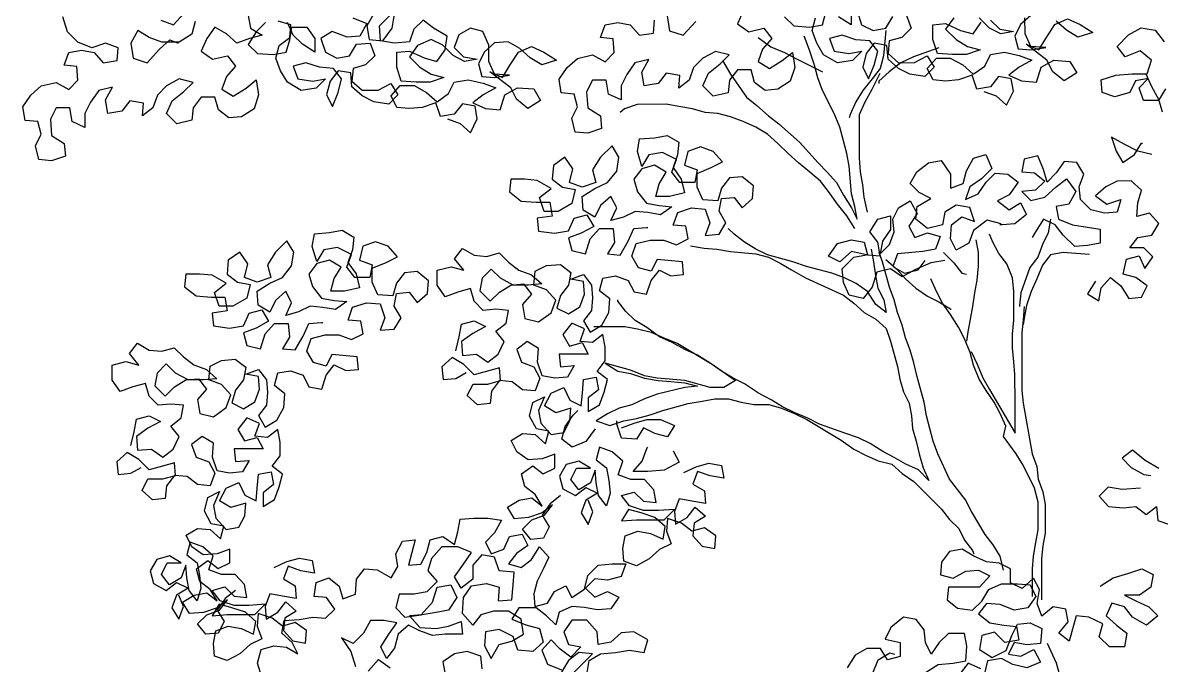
# Model space of a CAD drawing. Header units: millimetres. Extents: x 454 to 24074, y 929 to 15016.
# Drawn here: x 6120 to 7118, y 2330 to 2893 of the extents above; entities that cross this region are included whole.
import ezdxf

# ---------------------------------------------------------------- set-up
doc = ezdxf.new("R2010")
doc.units = ezdxf.units.MM
doc.layers.add('cadblocksdwg.com', color=255, linetype='Continuous')

# ---------------------------------------------------------------- blocks, each defined once
blk = doc.blocks.new('Trees side 017_cad-block.com')
at = {"color": 0}
for points in [[(-361.1, 3707.5), (-339.4, 3699.6), (-321.6, 3683.8), (-309.7, 3707.6), (-313.7, 3729.3), (-335.4, 3733.3), (-349.3, 3715.5), (-373, 3711.5), (-380.9, 3735.2), (-404.6, 3727.3), (-426.4, 3725.3), (-448.1, 3727.2), (-458, 3747), (-442.2, 3764.8), (-418.5, 3764.8), (-396.7, 3753), (-378.9, 3737.2), (-359.2, 3751), (-349.3, 3770.8), (-325.6, 3774.8), (-299.9, 3768.9), (-278.1, 3761), (-299.9, 3749.1), (-317.6, 3735.3), (-295.9, 3725.4), (-270.2, 3723.4), (-262.3, 3749.1), (-240.6, 3761), (-212.9, 3759.1), (-201, 3739.3), (-222.7, 3725.5), (-242.5, 3741.3), (-252.4, 3761), (-288, 3788.7), (-266.3, 3778.8), (-254.4, 3798.6), (-238.6, 3822.3), (-216.9, 3832.2), (-195.2, 3822.4), (-173.4, 3808.5), (-199.1, 3800.6), (-218.9, 3812.4), (-236.7, 3828.2)], [(-280.2, 3838.1), (-298, 3822.3), (-307.8, 3802.5), (-301.9, 3780.7), (-280.1, 3778.8), (-254.4, 3782.8), (-280.1, 3784.7), (-290, 3806.5), (-290.1, 3834.1)], [(-349.4, 3830.1), (-333.5, 3814.3), (-309.8, 3810.4), (-331.6, 3806.4), (-351.3, 3816.3), (-369.1, 3834.1)], [(-412.6, 3834), (-426.5, 3814.2), (-408.6, 3796.5), (-388.9, 3784.6), (-367.1, 3778.7), (-390.8, 3770.8), (-414.6, 3770.8), (-440.3, 3772.7), (-448.2, 3796.4), (-448.2, 3822.1), (-426.5, 3824.1), (-400.8, 3812.3), (-379, 3806.4), (-365.2, 3826.2)], [(-578.7, 3845.7), (-570.8, 3822), (-551, 3812.1), (-529.3, 3816.1), (-517.4, 3835.9)], [(-493.7, 3837.9), (-485.8, 3816.2), (-501.6, 3800.3), (-523.3, 3794.4), (-525.3, 3772.6), (-507.5, 3756.8), (-479.8, 3756.9), (-458, 3768.7), (-446.2, 3749), (-462, 3733.1), (-487.7, 3737.1), (-507.4, 3746.9), (-525.3, 3762.7), (-527.3, 3786.5), (-549, 3790.4), (-562.8, 3772.6), (-568.7, 3748.9), (-558.8, 3729.1), (-549, 3752.8), (-543.1, 3776.6), (-556.9, 3794.3), (-580.6, 3796.3), (-604.4, 3804.2), (-626.1, 3798.2), (-618.2, 3776.5), (-592.5, 3772.6), (-570.7, 3776.5), (-586.5, 3760.7), (-612.2, 3756.7), (-636, 3770.5), (-647.9, 3790.3), (-655.8, 3812), (-649.9, 3833.8)], [(-703.3, 3835.7), (-687.4, 3819.9), (-659.7, 3818), (-638, 3821.9), (-632.1, 3843.7)], [(-588.6, 3845.7), (-588.6, 3822), (-610.3, 3835.8)], [(-774.4, 3845.5), (-784.3, 3823.8), (-764.5, 3810), (-738.8, 3815.9), (-725, 3798.1), (-740.8, 3780.3), (-748.7, 3758.6), (-728.9, 3746.7), (-707.1, 3760.6), (-689.4, 3774.5), (-685.4, 3748.8), (-693.3, 3725), (-715, 3711.2), (-736.7, 3709.2), (-754.6, 3723), (-760.5, 3744.7), (-784.2, 3744.7), (-798, 3726.9), (-800, 3705.2), (-825.7, 3699.2), (-843.5, 3717), (-833.6, 3738.7), (-813.9, 3754.6), (-798.1, 3770.4), (-821.8, 3776.3), (-843.6, 3764.4), (-859.4, 3748.6), (-867.2, 3726.8), (-885, 3713), (-883.1, 3734.7), (-906.8, 3738.7), (-920.6, 3720.9), (-944.3, 3716.9), (-948.3, 3740.6), (-936.5, 3762.4), (-960.2, 3756.4), (-974, 3736.6), (-983.9, 3716.9), (-983.9, 3693.1), (-1005.6, 3703), (-1009.6, 3726.7), (-1033.3, 3726.7), (-1043.2, 3706.9), (-1041.2, 3679.2), (-1019.4, 3665.4), (-1017.4, 3643.7), (-1041.1, 3635.7), (-1062.9, 3637.7), (-1068.8, 3661.4), (-1059, 3681.2), (-1064.9, 3702.9), (-1086.7, 3704.9), (-1090.6, 3728.6), (-1076.8, 3748.4), (-1059, 3764.2), (-1033.3, 3770.2), (-1011.6, 3758.3), (-995.8, 3774.2), (-997.8, 3797.9), (-1019.5, 3799.9), (-1011.6, 3821.6), (-989.9, 3825.6), (-968.2, 3821.6), (-952.3, 3803.9), (-928.6, 3807.8), (-926.6, 3829.6)], [(-904.9, 3837.5), (-900.9, 3811.8), (-877.2, 3803.9), (-855.5, 3827.7)], [(-1282.4, 3660.1), (-1260.7, 3652.3), (-1242.9, 3636.5), (-1231, 3660.2), (-1235, 3681.9), (-1256.7, 3685.9), (-1270.6, 3668.1), (-1294.3, 3664.1), (-1302.2, 3687.8), (-1325.9, 3679.9), (-1347.7, 3677.9), (-1369.4, 3679.8), (-1379.3, 3699.6), (-1363.5, 3717.4), (-1339.8, 3717.4), (-1318.1, 3705.6), (-1300.2, 3689.8), (-1280.5, 3703.6), (-1270.6, 3723.4), (-1246.9, 3727.4), (-1221.2, 3721.5), (-1199.4, 3713.6), (-1221.2, 3701.7), (-1239, 3687.9), (-1217.2, 3678), (-1191.5, 3676), (-1183.6, 3701.8), (-1161.9, 3713.6), (-1134.2, 3711.7), (-1122.3, 3691.9), (-1144.1, 3678.1), (-1163.8, 3693.9), (-1173.7, 3713.6), (-1209.3, 3741.3), (-1187.6, 3731.4), (-1175.7, 3751.2), (-1160, 3774.9), (-1138.2, 3784.8), (-1116.5, 3775), (-1094.7, 3761.1), (-1120.4, 3753.2), (-1140.2, 3765.1), (-1158, 3780.9), (-1177.8, 3792.7), (-1201.5, 3790.7), (-1219.3, 3774.9), (-1229.1, 3755.1), (-1223.2, 3733.3), (-1201.4, 3731.4), (-1175.7, 3735.4), (-1201.4, 3737.3), (-1211.3, 3759.1), (-1211.4, 3786.7), (-1221.3, 3810.5), (-1243, 3816.4), (-1262.8, 3804.5), (-1270.7, 3782.7), (-1254.8, 3766.9), (-1231.1, 3763), (-1252.9, 3759), (-1272.6, 3768.9), (-1290.4, 3786.7), (-1310.2, 3796.5), (-1333.9, 3786.6), (-1347.8, 3766.8), (-1330, 3749.1), (-1310.2, 3737.2), (-1288.4, 3731.3), (-1312.1, 3723.4), (-1335.9, 3723.4), (-1361.6, 3725.3), (-1369.5, 3749), (-1369.5, 3774.7), (-1347.8, 3776.7), (-1322.1, 3764.9), (-1300.3, 3759), (-1286.5, 3778.8), (-1282.6, 3802.5), (-1306.3, 3816.3), (-1324.1, 3830.1), (-1339.9, 3814.3), (-1347.8, 3792.5), (-1373.5, 3790.5), (-1397.2, 3794.5), (-1399.2, 3820.2), (-1367.6, 3851.8)], [(-1409.1, 3839.9), (-1421, 3820.2), (-1417, 3796.4), (-1393.3, 3794.5), (-1377.5, 3816.2), (-1373.5, 3840)], [(-1444.7, 3834), (-1421, 3824.1), (-1432.8, 3802.3), (-1454.5, 3800.4), (-1480.3, 3810.2), (-1500, 3798.3), (-1492.1, 3774.6), (-1472.3, 3764.8), (-1450.6, 3768.7), (-1438.7, 3788.5), (-1415, 3790.5), (-1407.1, 3768.8), (-1422.9, 3752.9), (-1444.6, 3747), (-1446.6, 3725.2), (-1428.8, 3709.4), (-1401.1, 3709.5), (-1379.4, 3721.3), (-1367.5, 3701.6), (-1383.3, 3685.8), (-1409, 3689.7), (-1428.8, 3699.6), (-1446.6, 3715.3), (-1448.6, 3739.1), (-1470.3, 3743), (-1484.1, 3725.2), (-1490, 3701.5), (-1480.1, 3681.7), (-1470.3, 3705.4), (-1464.4, 3729.2), (-1478.2, 3747), (-1501.9, 3748.9), (-1525.7, 3756.8), (-1547.4, 3750.8), (-1539.5, 3729.1), (-1513.8, 3725.2), (-1492, 3729.1), (-1507.8, 3713.3), (-1533.5, 3709.3), (-1557.3, 3723.2), (-1569.2, 3742.9), (-1577.1, 3764.7), (-1571.2, 3786.4), (-1553.4, 3800.3), (-1551.4, 3822), (-1573.2, 3827.9)], [(-1594.9, 3825.9), (-1610.7, 3810.1), (-1624.6, 3788.3), (-1608.7, 3772.5), (-1581, 3770.6), (-1559.3, 3774.6), (-1553.4, 3796.3), (-1549.5, 3818.1), (-1523.8, 3818.1), (-1509.9, 3798.3), (-1509.9, 3774.6), (-1531.6, 3788.4), (-1547.5, 3804.2), (-1557.4, 3826)], [(-1624.6, 3837.8), (-1620.6, 3816), (-1600.8, 3804.2), (-1622.6, 3798.2), (-1644.3, 3790.3), (-1662.1, 3806.1), (-1681.9, 3817.9), (-1695.7, 3798.2), (-1705.6, 3776.4), (-1685.8, 3762.6), (-1660.1, 3768.5), (-1646.3, 3750.8), (-1662.1, 3732.9), (-1670, 3711.2), (-1650.2, 3699.3), (-1628.4, 3713.2), (-1610.7, 3727.1), (-1606.7, 3701.4), (-1614.6, 3677.6), (-1636.3, 3663.8), (-1658.1, 3661.8), (-1675.9, 3675.6), (-1681.8, 3697.3), (-1705.5, 3697.3), (-1719.4, 3679.5), (-1721.3, 3657.8), (-1747, 3651.8), (-1764.8, 3669.6), (-1755, 3691.3), (-1735.2, 3707.2), (-1719.4, 3723), (-1743.1, 3728.9), (-1764.9, 3717), (-1780.7, 3701.2), (-1788.5, 3679.5), (-1806.3, 3665.6), (-1804.4, 3687.3), (-1828.1, 3691.3), (-1841.9, 3673.5), (-1865.6, 3669.5), (-1869.6, 3693.2), (-1857.8, 3715), (-1881.5, 3709), (-1895.3, 3689.2), (-1905.2, 3669.5), (-1905.2, 3645.7), (-1926.9, 3655.6), (-1930.9, 3679.3), (-1954.6, 3679.3), (-1964.5, 3659.5), (-1962.5, 3631.8), (-1940.7, 3618), (-1938.7, 3596.3), (-1962.4, 3588.4), (-1984.2, 3590.3), (-1990.1, 3614), (-1980.3, 3633.8), (-1986.2, 3655.5), (-2008, 3657.5), (-2012, 3681.2), (-1998.1, 3701), (-1980.4, 3716.8), (-1954.7, 3722.8), (-1932.9, 3711), (-1917.1, 3726.8), (-1919.1, 3750.5), (-1940.8, 3752.5), (-1933, 3774.2), (-1911.2, 3778.2), (-1889.5, 3774.3), (-1873.6, 3756.5), (-1849.9, 3760.5), (-1848, 3782.2), (-1869.7, 3790.1), (-1893.4, 3782.2), (-1917.2, 3792), (-1935, 3809.8), (-1942.9, 3835.5)], [(-1774.8, 3829.7), (-1753.1, 3821.8), (-1735.3, 3841.6)], [(-1715.5, 3827.8), (-1721.4, 3806), (-1743.2, 3792.2), (-1772.8, 3792.2), (-1794.6, 3800), (-1814.4, 3811.9), (-1826.2, 3790.1), (-1822.2, 3764.4), (-1798.5, 3756.5), (-1776.8, 3780.3), (-1759, 3796.1), (-1745.2, 3790.2)], [(-48.8, 3711.8), (-60.6, 3692), (-86.3, 3692), (-94.2, 3713.7), (-78.4, 3729.5), (-100.2, 3725.6), (-110, 3705.8), (-135.7, 3697.9), (-157.5, 3705.7), (-159.5, 3727.5), (-133.8, 3735.4), (-106.1, 3737.4), (-80.4, 3737.4), (-72.5, 3761.2), (-92.3, 3777), (-118, 3767.1), (-131.9, 3784.8), (-112.1, 3804.6), (-90.4, 3816.5), (-66.6, 3812.6), (-50.8, 3792.8)], [(-809.9, 3760.5), (-796.1, 3736.8), (-768.4, 3697.3), (-750.6, 3683.5), (-730.8, 3665.7), (-713, 3651.9), (-677.4, 3620.3), (-645.7, 3584.7), (-629.9, 3568.9), (-614, 3551.1), (-602.1, 3529.4), (-588.3, 3507.7), (-578.4, 3487.9), (-582.4, 3509.6), (-588.3, 3531.4), (-592.3, 3578.8), (-596.3, 3600.6), (-602.2, 3622.3), (-608.2, 3646), (-618.1, 3669.7), (-637.9, 3709.3), (-645.8, 3731), (-651.8, 3752.7), (-659.7, 3776.5), (-667.6, 3798.2), (-669.6, 3802.2)], [(-748.7, 3800.1), (-726.9, 3784.3), (-703.2, 3774.4), (-681.4, 3762.6), (-637.9, 3740.9)], [(-529.3, 3812.2), (-533.2, 3768.7), (-539.1, 3746.9), (-552.9, 3729.1), (-568.7, 3709.3), (-580.5, 3689.5), (-590.4, 3667.8), (-592.4, 3661.9)], [(-438.3, 3782.6), (-481.8, 3766.7), (-503.5, 3756.8), (-523.3, 3741), (-541, 3725.2), (-541, 3721.2)], [(-560.6, 3499.8), (-566.6, 3525.5), (-568.6, 3547.2), (-572.5, 3569), (-574.5, 3592.7), (-574.6, 3667.8), (-564.7, 3689.6), (-552.9, 3711.3), (-539.1, 3739)], [(-82.4, 3737.4), (-72.5, 3715.7), (-60.6, 3694), (-54.7, 3672.2)], [(-582.3, 3472.1), (-596.2, 3493.8), (-612, 3513.6), (-627.9, 3535.3), (-641.7, 3553.1), (-659.5, 3568.9), (-679.3, 3584.7), (-697.1, 3600.5), (-714.9, 3618.2), (-732.7, 3634), (-752.5, 3645.9), (-774.3, 3655.8), (-796, 3663.6), (-817.8, 3669.6), (-839.5, 3671.5), (-861.3, 3677.4), (-885, 3681.4), (-906.7, 3685.3), (-956.2, 3685.2), (-977.9, 3677.3), (-985.8, 3671.4)], [(-1268.1, 3261.9), (-1262.2, 3285.6), (-1258.3, 3307.4), (-1236.6, 3313.3), (-1216.8, 3303.4), (-1238.5, 3291.6), (-1258.3, 3277.7), (-1256.3, 3254), (-1232.6, 3256), (-1212.8, 3242.2), (-1195, 3256), (-1185.1, 3277.8), (-1199, 3295.6), (-1181.2, 3309.4), (-1177.3, 3331.2), (-1199, 3333.1), (-1220.8, 3331.1), (-1236.6, 3346.9), (-1242.5, 3368.7), (-1264.3, 3362.7), (-1286, 3354.8), (-1299.9, 3374.5), (-1299.9, 3400.2), (-1276.2, 3406.2), (-1254.4, 3400.3), (-1270.3, 3420), (-1256.4, 3437.8), (-1236.7, 3426), (-1214.9, 3424), (-1193.2, 3430), (-1177.3, 3414.2), (-1159.5, 3400.4), (-1137.8, 3392.5), (-1120, 3376.7), (-1143.7, 3374.7), (-1169.4, 3374.7), (-1191.2, 3386.5), (-1207, 3402.3), (-1222.8, 3386.5), (-1226.7, 3364.7), (-1208.9, 3347), (-1193.1, 3362.8), (-1173.4, 3374.7), (-1151.6, 3376.7), (-1137.8, 3358.9), (-1153.6, 3341.1), (-1149.6, 3317.3), (-1125.8, 3311.4), (-1104.1, 3327.3), (-1096.2, 3349), (-1112.1, 3366.8), (-1133.8, 3374.7), (-1131.9, 3398.4), (-1112.1, 3408.3), (-1088.4, 3410.3), (-1070.6, 3396.5), (-1074.5, 3374.8), (-1088.3, 3356.9), (-1094.2, 3335.2), (-1074.5, 3325.3), (-1054.7, 3337.2), (-1046.8, 3359), (-1048.8, 3380.7), (-1070.6, 3384.6), (-1048.8, 3392.6), (-1035, 3374.8), (-1033, 3353), (-1034.9, 3331.3), (-1048.7, 3313.5), (-1036.9, 3293.7), (-1017.1, 3305.6), (-1005.3, 3327.4), (-1003.3, 3351.1), (-1021.1, 3364.9), (-1015.2, 3386.7), (-993.5, 3390.6), (-971.7, 3382.8), (-961.8, 3363), (-940.1, 3359.1), (-932.2, 3382.8), (-918.3, 3400.6), (-898.6, 3390.7), (-876.8, 3392.7), (-878.8, 3414.5), (-922.3, 3418.4), (-932.2, 3398.6), (-953.9, 3404.5), (-965.8, 3424.3), (-957.9, 3446), (-934.2, 3452), (-910.5, 3452), (-888.7, 3444.1), (-869, 3454), (-872.9, 3475.8), (-894.7, 3477.7), (-886.8, 3499.5), (-863.1, 3507.4), (-839.4, 3505.4), (-831.4, 3481.7), (-839.3, 3460), (-815.6, 3462), (-803.8, 3481.8), (-815.6, 3501.5), (-811.7, 3523.3), (-790, 3525.3), (-776.1, 3507.5), (-758.3, 3523.3), (-756.4, 3545.1), (-776.1, 3560.9), (-797.9, 3558.9), (-811.7, 3541.1), (-817.6, 3519.3), (-843.3, 3521.3), (-853.2, 3543), (-853.3, 3566.7), (-829.5, 3576.6), (-809.8, 3586.5), (-825.6, 3604.3), (-847.4, 3612.2), (-869.1, 3604.3), (-875, 3580.5), (-853.3, 3572.7), (-857.2, 3550.9), (-882.9, 3550.9), (-896.8, 3568.7), (-888.9, 3590.4), (-912.6, 3602.3), (-936.3, 3598.3), (-948.2, 3578.5), (-956.1, 3604.2), (-952.2, 3625.9), (-926.5, 3627.9), (-904.7, 3631.9), (-884.9, 3620.1), (-886.9, 3598.3), (-894.8, 3576.6), (-880.9, 3556.8), (-875, 3533.1), (-900.7, 3527.1), (-924.4, 3527.1), (-918.5, 3548.9), (-906.6, 3568.6), (-926.4, 3580.5), (-948.2, 3574.5), (-962, 3556.7), (-956, 3535), (-940.2, 3515.2), (-918.4, 3511.3), (-896.7, 3509.3), (-916.5, 3495.5), (-938.2, 3499.4), (-960, 3501.4), (-979.7, 3491.5), (-1001.5, 3485.5), (-991.6, 3507.3), (-1001.5, 3527), (-1019.3, 3511.2), (-1029.1, 3491.4), (-1048.9, 3503.3), (-1050.9, 3527), (-1029.2, 3540.9), (-1007.4, 3550.8), (-991.6, 3570.5), (-987.7, 3594.3), (-999.6, 3614), (-1019.3, 3594.2), (-1033.2, 3572.5), (-1027.2, 3550.7), (-1050.9, 3542.8), (-1072.7, 3550.7), (-1066.8, 3574.4), (-1080.6, 3594.2), (-1100.4, 3580.3), (-1102.3, 3556.6), (-1084.5, 3542.8), (-1062.8, 3538.9), (-1068.7, 3515.1), (-1092.4, 3501.3), (-1116.1, 3501.2), (-1124.1, 3525), (-1104.3, 3540.8), (-1128, 3554.6), (-1149.8, 3556.6), (-1173.5, 3556.5), (-1175.5, 3534.8), (-1155.7, 3519), (-1130, 3517), (-1106.3, 3517.1), (-1102.3, 3493.3), (-1128, 3489.4), (-1126, 3467.6), (-1098.3, 3463.7), (-1074.6, 3467.7), (-1064.7, 3489.4), (-1043, 3495.4), (-1031.1, 3475.6), (-1052.8, 3463.7), (-1074.6, 3455.8), (-1068.6, 3434.1), (-1044.9, 3428.2), (-1037, 3453.9), (-1021.2, 3471.7), (-997.5, 3471.7), (-995.5, 3448), (-1007.3, 3428.2), (-985.6, 3426.2), (-971.8, 3450), (-961.9, 3471.7), (-940.2, 3473.7), (-938.2, 3473.7)], [(-72.4, 3599.1), (-96.1, 3605), (-119.8, 3616.8), (-141.6, 3628.7), (-133.7, 3604.9), (-121.8, 3585.2), (-102, 3599), (-90.2, 3618.8), (-88.2, 3618.8)], [(-331.3, 3480.2), (-355, 3486.1), (-378.7, 3468.3), (-386.6, 3446.6), (-408.3, 3434.7), (-418.2, 3454.4), (-416.3, 3478.2), (-398.5, 3492), (-376.7, 3484.1), (-384.7, 3507.8), (-408.4, 3511.8), (-428.1, 3499.9), (-432.1, 3478.1), (-457.8, 3472.2), (-477.6, 3488), (-475.6, 3509.7), (-451.9, 3523.6), (-471.7, 3533.5), (-487.5, 3549.3), (-475.7, 3569), (-455.9, 3584.9), (-434.2, 3588.9), (-418.3, 3565.1), (-418.3, 3541.4), (-396.6, 3549.3), (-390.6, 3571.1), (-378.8, 3592.9), (-357.1, 3598.8), (-347.2, 3575.1), (-364.9, 3557.3), (-384.7, 3543.4), (-392.6, 3521.7), (-370.8, 3531.6), (-357, 3551.4), (-341.2, 3567.2), (-319.5, 3565.2), (-301.7, 3551.4), (-317.5, 3529.6), (-337.2, 3519.7), (-317.4, 3503.9), (-297.7, 3515.8), (-287.8, 3496.1), (-307.5, 3480.2), (-329.3, 3478.2), (-333.2, 3478.2)], [(-169.1, 3381.5), (-182.9, 3359.8), (-163.1, 3347.9), (-159.2, 3369.7), (-143.4, 3387.5), (-125.5, 3373.6), (-111.7, 3351.9), (-89.9, 3353.9), (-80.1, 3373.7), (-99.9, 3387.5), (-121.6, 3393.4), (-115.7, 3419.1), (-94, 3425.1), (-84.1, 3403.3), (-70.2, 3423.1), (-86.1, 3438.9), (-109.8, 3438.9), (-96, 3456.7), (-72.3, 3460.7), (-60.4, 3480.5), (-76.2, 3498.2), (-98, 3492.3), (-96, 3516), (-90.1, 3537.8), (-107.9, 3553.6), (-131.6, 3553.5), (-151.4, 3543.6), (-169.2, 3527.8), (-149.4, 3514), (-125.7, 3521.9), (-131.6, 3500.2), (-153.3, 3498.2), (-177.1, 3504.1), (-194.9, 3521.9), (-196.9, 3543.6), (-189, 3565.4), (-200.9, 3585.1), (-222.6, 3587.1), (-236.4, 3567.3), (-252.2, 3551.5), (-258.2, 3573.2), (-268.1, 3596.9), (-291.8, 3591), (-295.7, 3569.2), (-274, 3567.3), (-256.2, 3553.4), (-272, 3537.6), (-295.7, 3535.6), (-279.9, 3519.8), (-256.2, 3525.8), (-236.4, 3543.6), (-218.6, 3557.4), (-202.8, 3535.7), (-214.6, 3513.9), (-236.4, 3510), (-232.4, 3488.2), (-208.7, 3478.3), (-183, 3474.4), (-161.2, 3470.5), (-161.2, 3446.8), (-182.9, 3442.8), (-204.7, 3440.8), (-224.5, 3460.5), (-238.3, 3478.3), (-258.1, 3488.2), (-271.9, 3466.4), (-277.9, 3456.5)], [(-428.1, 3416.9), (-451.8, 3412.9), (-479.5, 3401), (-501.2, 3389.1), (-521, 3402.9), (-544.7, 3397), (-552.6, 3371.3), (-568.4, 3351.5), (-592.1, 3357.4), (-602, 3379.1), (-604, 3402.9), (-584.3, 3422.6), (-562.5, 3426.6), (-588.2, 3432.5), (-608, 3414.7), (-627.8, 3424.6), (-612, 3446.3), (-588.2, 3452.3), (-566.5, 3448.4), (-560.5, 3426.6), (-538.8, 3424.7), (-542.8, 3448.4), (-556.6, 3466.2), (-542.8, 3487.9), (-521.1, 3493.9), (-521, 3470.2), (-534.9, 3450.4), (-538.8, 3428.6), (-523, 3444.5), (-515.1, 3466.2), (-517.1, 3487.9), (-507.2, 3507.7), (-487.5, 3519.6), (-475.6, 3497.9), (-489.4, 3476.1), (-479.5, 3456.4), (-457.8, 3464.3), (-436, 3458.4), (-443.9, 3436.6), (-465.6, 3432.6), (-509.1, 3428.6), (-517, 3406.9), (-497.2, 3395), (-473.5, 3401), (-461.7, 3416.8)], [(-246.3, 3488.2), (-250.2, 3464.5), (-260, 3444.7), (-267.9, 3422.9), (-281.8, 3405.1), (-297.5, 3361.6), (-299.5, 3339.9), (-299.5, 3337.9)], [(-1826.5, 3098.9), (-1820.6, 3122.6), (-1816.7, 3144.4), (-1794.9, 3150.3), (-1775.2, 3140.4), (-1796.9, 3128.6), (-1816.7, 3114.7), (-1814.7, 3091), (-1790.9, 3093), (-1771.2, 3079.2), (-1753.4, 3093), (-1743.5, 3114.8), (-1757.4, 3132.5), (-1739.6, 3146.4), (-1735.7, 3168.2), (-1757.4, 3170.1), (-1779.1, 3168.1), (-1795, 3183.9), (-1800.9, 3205.7), (-1822.7, 3199.7), (-1844.4, 3191.8), (-1858.3, 3211.5), (-1858.3, 3237.2), (-1834.6, 3243.2), (-1812.8, 3237.3), (-1828.7, 3257), (-1814.8, 3274.8), (-1795, 3263), (-1773.3, 3261), (-1751.6, 3267), (-1735.7, 3251.2), (-1717.9, 3237.4), (-1696.2, 3229.5), (-1678.4, 3213.7), (-1702.1, 3211.7), (-1727.8, 3211.7), (-1749.5, 3223.5), (-1765.4, 3239.3), (-1781.2, 3223.5), (-1785.1, 3201.7), (-1767.3, 3183.9), (-1751.5, 3199.8), (-1731.7, 3211.7), (-1710, 3213.6), (-1696.1, 3195.9), (-1711.9, 3178.1), (-1708, 3154.3), (-1684.2, 3148.4), (-1662.5, 3164.3), (-1654.6, 3186), (-1670.4, 3203.8), (-1692.2, 3211.7), (-1690.2, 3235.4), (-1670.5, 3245.3), (-1646.8, 3247.3), (-1629, 3233.5), (-1632.9, 3211.7), (-1646.7, 3193.9), (-1652.6, 3172.2), (-1632.8, 3162.3), (-1613.1, 3174.2), (-1605.2, 3196), (-1607.2, 3217.7), (-1628.9, 3221.6), (-1607.2, 3229.6), (-1593.3, 3211.8), (-1591.4, 3190), (-1593.3, 3168.3), (-1607.1, 3150.5), (-1595.3, 3130.7), (-1575.5, 3142.6), (-1563.6, 3164.4), (-1561.7, 3188.1), (-1579.5, 3201.9), (-1573.6, 3223.7), (-1551.8, 3227.6), (-1530.1, 3219.7), (-1520.2, 3200), (-1498.4, 3196), (-1490.6, 3219.8), (-1476.7, 3237.6), (-1457, 3227.7), (-1435.2, 3229.7), (-1437.2, 3251.5), (-1480.7, 3255.4), (-1490.6, 3235.6), (-1512.3, 3241.5), (-1524.2, 3261.3), (-1516.3, 3283), (-1492.6, 3289), (-1468.9, 3289), (-1447.1, 3281.1), (-1427.4, 3291), (-1431.3, 3312.8), (-1453.1, 3314.7), (-1445.2, 3336.5), (-1421.5, 3344.4), (-1397.7, 3342.4), (-1389.8, 3318.7), (-1397.7, 3297), (-1374, 3299), (-1362.1, 3318.7), (-1374, 3338.5), (-1370.1, 3360.3), (-1348.3, 3362.3), (-1334.5, 3344.5), (-1316.7, 3360.3), (-1314.7, 3382.1), (-1334.5, 3397.9), (-1356.3, 3395.9), (-1370.1, 3378), (-1376, 3356.3), (-1401.7, 3358.2), (-1411.6, 3380), (-1411.6, 3403.7), (-1387.9, 3413.6), (-1368.2, 3423.5), (-1384, 3441.3), (-1405.8, 3449.2), (-1427.5, 3441.3), (-1433.4, 3417.5), (-1411.6, 3409.6), (-1415.6, 3387.9), (-1441.3, 3387.9), (-1455.1, 3405.6), (-1447.2, 3427.4), (-1471, 3439.2), (-1494.7, 3435.3), (-1506.5, 3415.5), (-1514.5, 3441.2), (-1510.5, 3462.9), (-1484.8, 3464.9), (-1463.1, 3468.9), (-1443.3, 3457.1), (-1445.3, 3435.3), (-1453.2, 3413.6), (-1439.3, 3393.8), (-1433.4, 3370.1), (-1459.1, 3364.1), (-1482.8, 3364.1), (-1476.9, 3385.9), (-1465, 3405.6), (-1484.8, 3417.5), (-1506.5, 3411.5), (-1520.4, 3393.7), (-1514.4, 3372), (-1498.6, 3352.2), (-1476.8, 3348.3), (-1455.1, 3346.3), (-1474.8, 3332.5), (-1496.6, 3336.4), (-1518.3, 3338.4), (-1538.1, 3328.5), (-1559.8, 3322.5), (-1550, 3344.3), (-1559.9, 3364), (-1577.7, 3348.2), (-1587.5, 3328.4), (-1607.3, 3340.3), (-1609.3, 3364), (-1587.6, 3377.8), (-1565.8, 3387.8), (-1550, 3407.5), (-1546.1, 3431.3), (-1558, 3451), (-1577.7, 3431.2), (-1591.6, 3409.5), (-1585.6, 3387.7), (-1609.3, 3379.8), (-1631.1, 3387.7), (-1625.2, 3411.4), (-1639, 3431.2), (-1658.8, 3417.3), (-1660.7, 3393.6), (-1642.9, 3379.8), (-1621.2, 3375.8), (-1627.1, 3352.1), (-1650.8, 3338.3), (-1674.5, 3338.2), (-1682.4, 3361.9), (-1662.7, 3377.8), (-1686.4, 3391.6), (-1708.2, 3393.6), (-1731.9, 3393.5), (-1733.9, 3371.8), (-1714.1, 3356), (-1688.4, 3354), (-1664.6, 3354.1), (-1660.7, 3330.3), (-1686.4, 3326.4), (-1684.4, 3304.6), (-1656.7, 3300.7), (-1633, 3304.7), (-1623.1, 3326.4), (-1601.4, 3332.4), (-1589.5, 3312.6), (-1611.2, 3300.7), (-1633, 3292.8), (-1627, 3271.1), (-1603.3, 3265.1), (-1595.4, 3290.9), (-1579.6, 3308.7), (-1555.9, 3308.7), (-1553.9, 3285), (-1565.7, 3265.2), (-1544, 3263.2), (-1530.2, 3287), (-1520.3, 3308.7), (-1498.5, 3310.7), (-1496.6, 3310.7)], [(-554.6, 3436.5), (-550.6, 3414.8), (-546.7, 3391), (-542.7, 3369.3), (-532.8, 3349.5), (-528.8, 3327.8), (-546.6, 3341.6), (-560.5, 3363.4), (-580.3, 3377.2), (-600, 3387), (-621.8, 3394.9), (-665.3, 3406.8), (-689, 3414.6), (-732.5, 3426.5), (-752.3, 3436.3), (-772.1, 3448.2), (-789.9, 3462), (-799.8, 3471.9)], [(-382.5, 3260.7), (-372.5, 3239), (-362.6, 3215.3), (-350.8, 3195.5), (-307.2, 3120.4), (-307.2, 3173.8), (-307.3, 3221.2), (-309.3, 3243), (-311.3, 3266.7), (-311.3, 3290.4), (-309.4, 3314.2), (-309.4, 3363.6), (-311.4, 3387.3), (-321.3, 3411), (-335.2, 3428.8), (-345.1, 3448.6), (-351, 3462.4)], [(-374.7, 3452.5), (-370.7, 3430.8), (-370.7, 3407), (-372.7, 3383.3), (-376.6, 3361.6), (-380.5, 3337.8), (-388.4, 3294.3), (-390.4, 3278.5)], [(-865, 3442.2), (-841.3, 3438.2), (-819.5, 3436.3), (-795.8, 3432.3), (-752.3, 3428.4), (-730.6, 3422.5), (-710.8, 3412.6), (-691, 3400.8), (-667.3, 3387), (-602, 3357.4), (-584.2, 3343.6), (-566.4, 3327.8), (-546.6, 3315.9), (-528.8, 3300.1), (-520.9, 3278.4), (-509, 3234.9), (-505, 3213.2), (-499, 3191.4), (-489.1, 3171.7), (-485.2, 3149.9), (-483.2, 3128.2), (-477.2, 3106.4), (-471.3, 3082.7), (-465.3, 3061), (-455.4, 3039.2), (-473.2, 3057), (-495, 3066.9), (-514.7, 3078.7), (-534.5, 3088.6), (-556.3, 3102.4), (-576.1, 3112.3), (-599.8, 3120.2), (-643.3, 3135.9), (-663.1, 3145.8), (-686.8, 3155.7), (-706.6, 3165.5), (-726.4, 3177.4), (-748.1, 3189.2), (-771.9, 3205), (-791.6, 3214.9), (-811.4, 3226.7), (-831.2, 3240.5), (-853, 3254.4), (-874.7, 3264.2), (-896.5, 3276.1), (-918.2, 3285.9), (-940, 3301.7), (-959.8, 3313.6), (-975.6, 3329.4), (-989.5, 3347.2), (-989.5, 3349.1)], [(-326.8, 2885.1), (-332.7, 2908.9), (-344.6, 2928.6), (-358.4, 2946.4), (-382.2, 2985.9), (-392.1, 3005.7), (-419.8, 3041.2), (-439.6, 3084.7), (-447.6, 3106.5), (-459.5, 3149.9), (-463.4, 3173.7), (-475.3, 3217.1), (-481.3, 3240.9), (-487.2, 3262.6), (-495.2, 3284.3), (-501.1, 3306.1), (-509, 3327.8), (-515, 3349.6), (-522.9, 3371.3), (-534.8, 3414.8), (-540.8, 3430.6)], [(-430.1, 3430.7), (-412.2, 3412.9), (-398.4, 3395.1), (-390.5, 3393.2)], [(-179, 3427), (-202.7, 3428.9), (-224.5, 3430.9), (-246.2, 3426.9), (-260, 3409.1), (-269.9, 3385.4), (-279.7, 3363.6), (-287.6, 3339.9), (-291.6, 3318.1), (-293.5, 3306.3)], [(-528.9, 3418.7), (-511.1, 3402.9), (-495.3, 3385.2), (-477.4, 3369.4), (-457.7, 3355.5), (-437.9, 3345.7), (-418.1, 3333.8), (-418.1, 3331.9)], [(-277.3, 2839.7), (-277.3, 2887.2), (-275.4, 2908.9), (-271.4, 2932.6), (-267.5, 2954.4), (-267.6, 3001.8), (-273.5, 3025.6), (-293.3, 3065.1), (-305.2, 3084.8), (-327, 3114.5), (-323, 3132.3), (-332.9, 3154), (-342.8, 3173.8), (-356.7, 3193.5), (-368.6, 3213.3), (-378.5, 3237), (-384.4, 3258.7), (-394.3, 3282.5), (-404.2, 3302.2), (-418.1, 3324), (-432, 3343.7), (-441.9, 3363.5), (-451.8, 3385.2)], [(-291.6, 3337.9), (-293.5, 3314.2), (-295.5, 3292.4), (-295.4, 3193.6), (-293.4, 3171.8), (-277.5, 3084.9), (-269.6, 3063.1), (-267.6, 3041.4), (-259.7, 3019.6), (-255.7, 2997.9), (-255.6, 2948.5), (-259.6, 2926.7), (-261.5, 2905), (-261.5, 2833.8)], [(-1088, 3013), (-1105.8, 2999.1), (-1119.6, 2979.3), (-1107.7, 2959.6), (-1117.6, 2939.8), (-1139.3, 2937.8), (-1153.2, 2955.6), (-1137.4, 2971.4), (-1115.7, 2979.3), (-1101.8, 2997.1), (-1119.6, 2983.3), (-1143.3, 2975.3), (-1167.1, 2973.3), (-1178.9, 2993.1), (-1159.2, 3005), (-1137.4, 3009), (-1119.6, 2995.1), (-1131.5, 3014.9), (-1149.3, 3028.7), (-1155.3, 3050.5), (-1135.5, 3064.3), (-1117.7, 3050.5), (-1097.9, 3060.4), (-1098, 3084.1), (-1119.7, 3076.2), (-1143.4, 3074.2), (-1163.2, 3088), (-1173.1, 3107.8), (-1153.3, 3119.6), (-1131.6, 3117.7), (-1113.8, 3101.9), (-1107.9, 3123.6), (-1129.6, 3127.6), (-1141.5, 3149.3), (-1135.6, 3173), (-1115.8, 3182.9), (-1125.7, 3159.2), (-1121.7, 3137.5), (-1103.9, 3117.7), (-1082.2, 3121.7), (-1072.3, 3141.5), (-1070.4, 3163.2), (-1096, 3155.3), (-1115.8, 3167.1), (-1104, 3188.9), (-1082.3, 3198.8), (-1072.3, 3177.1), (-1052.6, 3167.2), (-1050.6, 3188.9), (-1048.7, 3212.7), (-1026.9, 3216.6), (-1022.9, 3194.9), (-1040.7, 3181), (-1040.7, 3157.3), (-1020.9, 3169.2), (-1013, 3190.9), (-1007.1, 3212.7), (-1024.9, 3226.5), (-1011.1, 3244.3), (-1011.1, 3268.1), (-1015.1, 3289.8), (-1032.9, 3275.9), (-1054.6, 3277.9), (-1046.8, 3299.7), (-1068.5, 3309.5), (-1084.3, 3289.7), (-1072.4, 3270), (-1050.7, 3275.9), (-1040.8, 3256.2), (-1090.2, 3256.1), (-1088.2, 3234.4), (-1064.5, 3236.4), (-1076.3, 3216.6), (-1098.1, 3214.6), (-1119.8, 3218.5), (-1127.8, 3242.2), (-1125.8, 3266), (-1145.6, 3277.8), (-1163.4, 3264), (-1155.4, 3242.2), (-1133.7, 3234.3), (-1123.8, 3214.6), (-1131.7, 3192.8), (-1153.4, 3194.8), (-1171.2, 3208.6), (-1193, 3210.6), (-1206.8, 3192.7), (-1208.8, 3171), (-1230.5, 3169), (-1248.3, 3184.8), (-1238.4, 3204.6), (-1212.7, 3204.6), (-1191, 3210.6), (-1193, 3232.3), (-1236.5, 3220.4), (-1254.3, 3238.2), (-1274.1, 3250), (-1291.8, 3234.2), (-1289.8, 3212.4), (-1268.1, 3214.4), (-1250.3, 3224.3)], [(-1030.9, 3303.6), (-977.6, 3303.7), (-955.8, 3299.7), (-932.1, 3293.8), (-910.3, 3284), (-886.6, 3274.1), (-827.3, 3238.6), (-787.7, 3210.9), (-807.4, 3199), (-831.2, 3199), (-874.7, 3210.8), (-922.1, 3214.8), (-943.9, 3218.7), (-967.6, 3228.6), (-1011.1, 3240.4), (-989.4, 3226.6), (-967.6, 3222.6), (-943.9, 3214.7), (-920.1, 3210.8), (-898.4, 3208.8), (-874.7, 3206.9), (-852.9, 3201), (-874.7, 3199), (-922.1, 3187.1), (-943.8, 3179.1), (-965.6, 3169.2), (-987.3, 3163.3), (-1007.1, 3153.4), (-1026.8, 3141.5), (-1003.1, 3133.6), (-979.4, 3141.6), (-957.7, 3145.5), (-933.9, 3151.5), (-912.2, 3159.4), (-868.7, 3171.3), (-845, 3175.3), (-823.2, 3179.3), (-799.5, 3179.3), (-777.8, 3173.4), (-756, 3169.4), (-730.3, 3169.5), (-708.6, 3163.5), (-684.8, 3153.7), (-665.1, 3143.8), (-605.7, 3108.3), (-584, 3092.5), (-564.2, 3082.6), (-542.4, 3072.8), (-518.7, 3066.8), (-500.9, 3051.1), (-481.1, 3037.2), (-433.6, 2989.8), (-419.8, 2972), (-403.9, 2956.2), (-394, 2936.5), (-380.2, 2918.7), (-378.2, 2912.8)], [(-1028.8, 3127.7), (-1044.6, 3105.9), (-1068.3, 3096), (-1086.1, 3109.8), (-1080.2, 3131.6), (-1066.4, 3151.4), (-1058.5, 3159.3)], [(-1646.4, 2849.9), (-1664.2, 2836.1), (-1678, 2816.3), (-1666.1, 2796.5), (-1676, 2776.8), (-1697.7, 2774.8), (-1711.6, 2792.5), (-1695.8, 2808.4), (-1674, 2816.3), (-1660.2, 2834.1), (-1678, 2820.3), (-1701.7, 2812.3), (-1725.4, 2810.3), (-1737.3, 2830.1), (-1717.6, 2842), (-1695.8, 2845.9), (-1678, 2832.1), (-1689.9, 2851.9), (-1707.7, 2865.7), (-1713.6, 2887.4), (-1693.9, 2901.3), (-1676.1, 2887.5), (-1656.3, 2897.4), (-1656.3, 2921.1), (-1678.1, 2913.2), (-1701.8, 2911.2), (-1721.6, 2925), (-1731.5, 2944.8), (-1711.7, 2956.6), (-1690, 2954.7), (-1672.2, 2938.9), (-1666.3, 2960.6), (-1688, 2964.6), (-1699.9, 2986.3), (-1694, 3010), (-1674.2, 3019.9), (-1684.1, 2996.2), (-1680.1, 2974.5), (-1662.3, 2954.7), (-1640.6, 2958.7), (-1630.7, 2978.5), (-1628.7, 3000.2), (-1654.4, 2992.3), (-1674.2, 3004.1), (-1662.4, 3025.9), (-1640.6, 3035.8), (-1630.7, 3014), (-1611, 3004.2), (-1609, 3025.9), (-1607, 3049.7), (-1585.3, 3053.6), (-1581.3, 3031.9), (-1599.1, 3018), (-1599.1, 2994.3), (-1579.3, 3006.2), (-1571.4, 3027.9), (-1565.5, 3049.7), (-1583.3, 3063.5), (-1569.5, 3081.3), (-1569.5, 3105), (-1573.5, 3126.8), (-1591.3, 3112.9), (-1613, 3114.9), (-1605.1, 3136.6), (-1626.9, 3146.5), (-1642.7, 3126.7), (-1630.8, 3107), (-1609.1, 3112.9), (-1599.2, 3093.2), (-1648.6, 3093.1), (-1646.6, 3071.4), (-1622.9, 3073.4), (-1634.7, 3053.6), (-1656.5, 3051.6), (-1678.2, 3055.5), (-1686.1, 3079.2), (-1684.2, 3103), (-1704, 3114.8), (-1721.8, 3100.9), (-1713.8, 3079.2), (-1692.1, 3071.3), (-1682.2, 3051.6), (-1690.1, 3029.8), (-1711.8, 3031.8), (-1729.6, 3045.6), (-1751.4, 3047.5), (-1765.2, 3029.7), (-1767.1, 3008), (-1788.9, 3006), (-1806.7, 3021.8), (-1796.8, 3041.6), (-1771.1, 3041.6), (-1749.4, 3047.5), (-1751.4, 3069.3), (-1794.9, 3057.4), (-1812.7, 3075.2), (-1832.4, 3087), (-1850.2, 3071.2), (-1848.2, 3049.4), (-1826.5, 3051.4), (-1808.7, 3061.3)], [(-983.3, 3129.7), (-961.6, 3137.6), (-939.9, 3143.6), (-916.1, 3143.6), (-892.4, 3133.7), (-904.2, 3113.9), (-926, 3119.9), (-945.8, 3129.7), (-957.6, 3109.9), (-983.3, 3111.9), (-991.3, 3135.6), (-991.3, 3141.5)], [(-876.5, 3052.7), (-854.8, 3062.6), (-833, 3068.5), (-811.3, 3064.6), (-807.3, 3042.9), (-831, 3046.8), (-852.8, 3054.7), (-860.7, 3032.9), (-840.9, 3021.1), (-838.9, 2999.3), (-862.6, 3003.3), (-884.4, 3007.2), (-892.3, 2985.5), (-890.3, 2963.7), (-870.5, 2975.6), (-856.7, 2993.4), (-838.9, 2977.6), (-858.6, 2965.7), (-860.6, 2944), (-844.8, 2926.2), (-823, 2922.3), (-821.1, 2944), (-840.8, 2957.8), (-862.6, 2951.9), (-880.4, 2965.7), (-904.1, 2973.6), (-906.1, 2951.8), (-898.1, 2930.1), (-917.9, 2920.2), (-935.7, 2904.4), (-957.4, 2892.5), (-979.2, 2900.4), (-981.2, 2922.1), (-977.2, 2943.9), (-955.5, 2951.8), (-933.7, 2947.9), (-912, 2938), (-908.1, 2959.7), (-925.9, 2975.5), (-949.6, 2983.4), (-971.3, 2989.3), (-983.2, 2969.6), (-957.5, 2971.6), (-910, 2971.6), (-892.3, 2989.4), (-919.9, 2987.4), (-945.6, 2987.4), (-969.4, 2995.3), (-983.2, 3013), (-961.5, 3019), (-945.7, 3003.2), (-923.9, 3001.2), (-927.9, 3023), (-943.7, 3040.8), (-967.4, 3040.7), (-989.2, 3048.6), (-981.3, 3072.4), (-999.1, 3088.2), (-1020.9, 3096), (-1026.8, 3074.3), (-1009, 3060.5), (-1005, 3038.7), (-1003, 3017), (-1008.9, 2995.2), (-1022.8, 3013), (-1026.7, 3034.8), (-1028.7, 3056.5), (-1036.6, 3034.7), (-1056.4, 3022.9), (-1070.2, 3040.6), (-1060.4, 3060.4), (-1036.7, 3060.4), (-1056.4, 3072.3), (-1078.2, 3066.3), (-1090, 3046.6), (-1084.1, 3024.8), (-1062.3, 3013), (-1044.5, 3026.8), (-1024.8, 3017), (-1044.5, 3005.1), (-1052.4, 2983.3), (-1040.5, 2963.6), (-1032.6, 2985.3), (-1040.6, 3005.1)], [(-894.3, 3090.2), (-884.4, 3070.5), (-910.1, 3056.6), (-937.8, 3054.6), (-963.5, 3054.6), (-947.7, 3072.4), (-939.8, 3094.1), (-937.8, 3096.1)], [(-60, 3059.4), (-83.8, 3073.2), (-105.5, 3091), (-123.3, 3077.1), (-107.5, 3061.3), (-85.7, 3049.5), (-73.8, 3047.5)], [(-91.6, 3025.7), (-123.3, 3023.7), (-147, 3027.7), (-162.8, 3011.8), (-146.9, 2994), (-121.2, 2992.1), (-99.5, 2994.1), (-81.7, 2980.3), (-63.9, 2994.1), (-61.9, 2970.4), (-40.2, 2962.5), (3.3, 2970.5)], [(-1064.7, 2709.7), (-1033.1, 2741.4), (-1056.8, 2743.3), (-1074.6, 2729.5), (-1086.4, 2709.7)], [(-1042.9, 2705.8), (-1039, 2729.5), (-1019.3, 2741.4), (-993.6, 2743.4), (-969.8, 2747.4), (-944.1, 2743.4), (-938.2, 2765.2), (-962, 2779), (-983.7, 2777), (-1001.5, 2761.2), (-1023.2, 2757.2), (-1025.2, 2779), (-1043, 2798.7), (-1068.7, 2798.7), (-1082.6, 2778.9), (-1074.6, 2757.2), (-1052.9, 2753.2), (-1070.6, 2735.4), (-1088.5, 2749.2), (-1104.3, 2765), (-1120.1, 2747.2), (-1110.2, 2723.5), (-1086.4, 2713.7)], [(-1222.9, 2715.5), (-1224.9, 2737.3), (-1248.6, 2745.1), (-1270.3, 2741.2), (-1290.1, 2727.3), (-1286.1, 2705.6)], [(-1600.4, 2699.3), (-1608.4, 2725), (-1602.5, 2748.8), (-1580.7, 2754.7), (-1559, 2752.8), (-1539.2, 2740.9), (-1549.1, 2760.7), (-1566.9, 2776.5), (-1563, 2798.2), (-1537.3, 2800.2), (-1513.6, 2804.2), (-1491.8, 2802.3), (-1476, 2818.1), (-1489.9, 2837.8), (-1511.6, 2839.8), (-1507.7, 2863.5), (-1485.9, 2871.5), (-1468.1, 2857.6), (-1462.2, 2835.9), (-1440.4, 2843.8), (-1438.5, 2869.5), (-1424.7, 2887.3), (-1402.9, 2885.4), (-1379.2, 2871.5), (-1367.3, 2891.3), (-1371.3, 2913.1), (-1359.5, 2934.8), (-1337.7, 2936.8), (-1349.5, 2893.3), (-1327.8, 2895.3), (-1317.9, 2915.1), (-1312, 2936.9), (-1290.3, 2942.8), (-1270.5, 2929), (-1264.6, 2950.7), (-1260.7, 2972.5), (-1236.9, 2974.5), (-1213.2, 2974.5), (-1189.5, 2970.6), (-1201.3, 2948.8), (-1217.1, 2933), (-1207.2, 2913.2), (-1185.5, 2921.2), (-1175.6, 2942.9), (-1153.9, 2946.9), (-1144, 2927.1), (-1163.7, 2913.3), (-1177.6, 2895.5), (-1155.8, 2889.5), (-1138, 2903.4), (-1124.2, 2925.2), (-1108.4, 2907.4), (-1118.2, 2885.6), (-1128.1, 2865.8), (-1134, 2844.1), (-1132, 2822.3), (-1110.3, 2828.3), (-1098.4, 2848.1), (-1078.7, 2858), (-1068.8, 2838.2), (-1047, 2852.1), (-1041.1, 2875.8), (-1023.3, 2893.6), (-999.6, 2895.6), (-975.9, 2895.6), (-983.8, 2873.9), (-1007.5, 2867.9), (-1029.3, 2869.9), (-1045.1, 2854.1), (-1029.2, 2838.3), (-1007.5, 2848.2), (-987.7, 2838.3), (-1001.5, 2818.5), (-1025.3, 2816.5), (-1047, 2820.5), (-1068.8, 2822.4), (-1090.5, 2812.5), (-1096.4, 2790.8), (-1112.2, 2806.6), (-1130, 2820.4), (-1159.7, 2820.3), (-1171.5, 2800.6), (-1147.8, 2790.7), (-1124.1, 2784.8), (-1118.1, 2761.1), (-1135.9, 2745.2), (-1161.6, 2747.2), (-1169.5, 2770.9), (-1193.3, 2782.8), (-1217, 2778.8), (-1218.9, 2755.1), (-1207.1, 2733.3), (-1193.2, 2757.1), (-1171.5, 2763), (-1151.7, 2774.9), (-1155.7, 2800.6), (-1177.5, 2814.4), (-1203.2, 2814.4), (-1224.9, 2808.4), (-1238.7, 2790.6), (-1256.6, 2810.4), (-1254.6, 2838.1), (-1240.8, 2857.8), (-1215.1, 2861.8), (-1193.3, 2855.9), (-1195.3, 2832.2), (-1171.6, 2834.2), (-1169.6, 2859.9), (-1167.7, 2881.6), (-1193.4, 2883.6), (-1201.3, 2907.3), (-1223, 2911.2), (-1238.8, 2893.4), (-1238.8, 2869.7), (-1258.6, 2853.9), (-1270.5, 2873.6), (-1254.7, 2895.4), (-1240.8, 2915.2), (-1264.6, 2925), (-1292.2, 2925), (-1310, 2905.2), (-1315.9, 2883.5), (-1300.1, 2865.7), (-1317.9, 2847.9), (-1339.6, 2843.9), (-1365.3, 2843.9), (-1371.2, 2820.2), (-1355.4, 2804.4), (-1327.7, 2808.3), (-1308, 2830.1), (-1300.1, 2855.8), (-1276.4, 2859.8), (-1266.5, 2838), (-1280.3, 2816.3), (-1302, 2812.3), (-1325.7, 2808.3), (-1347.5, 2806.3), (-1329.7, 2786.6), (-1302, 2784.6), (-1280.3, 2788.6), (-1258.5, 2796.5), (-1256.5, 2774.8), (-1286.2, 2774.8), (-1307.9, 2772.8), (-1329.7, 2780.7), (-1349.5, 2790.5), (-1367.2, 2774.7), (-1373.1, 2751), (-1387, 2733.2), (-1396.9, 2752.9), (-1383, 2774.7), (-1369.2, 2794.5), (-1391, 2798.4), (-1414.7, 2798.4), (-1426.5, 2776.6), (-1444.3, 2758.8), (-1464.1, 2768.7), (-1448.3, 2745), (-1440.3, 2719.3)], [(-1418.6, 2711.4), (-1400.8, 2731.2), (-1381, 2717.3)], [(-1579.8, 2889.7), (-1558, 2899.6), (-1536.3, 2905.5), (-1514.5, 2901.6), (-1510.6, 2879.9), (-1534.3, 2883.8), (-1556.1, 2891.7), (-1563.9, 2869.9), (-1544.2, 2858.1), (-1542.2, 2836.3), (-1565.9, 2840.3), (-1587.6, 2844.2), (-1595.5, 2822.4), (-1593.5, 2800.7), (-1573.8, 2812.6), (-1560, 2830.4), (-1542.1, 2814.6), (-1561.9, 2802.7), (-1563.9, 2781), (-1548, 2763.2), (-1526.3, 2759.2), (-1524.3, 2781), (-1544.1, 2794.8), (-1565.8, 2788.9), (-1583.7, 2802.7), (-1607.4, 2810.6), (-1609.3, 2788.8), (-1601.4, 2767.1), (-1621.2, 2757.2), (-1639, 2741.3), (-1660.7, 2729.5), (-1682.4, 2737.4), (-1684.4, 2759.1), (-1680.5, 2780.8), (-1658.8, 2788.8), (-1637, 2784.8), (-1615.3, 2775), (-1611.3, 2796.7), (-1629.1, 2812.5), (-1652.9, 2820.4), (-1674.6, 2826.3), (-1686.5, 2806.5), (-1660.8, 2808.5), (-1613.3, 2808.6), (-1595.5, 2826.4), (-1623.2, 2824.4), (-1648.9, 2824.4), (-1672.6, 2832.3), (-1686.5, 2850), (-1664.8, 2856), (-1648.9, 2840.2), (-1627.2, 2838.2), (-1631.2, 2860), (-1647, 2877.7), (-1670.7, 2877.7), (-1692.5, 2885.6), (-1684.6, 2909.3), (-1702.4, 2925.1), (-1724.1, 2933), (-1730, 2911.3), (-1712.2, 2897.5), (-1708.3, 2875.7), (-1706.3, 2854), (-1712.2, 2832.2), (-1726, 2850), (-1730, 2871.7), (-1732, 2893.5), (-1739.9, 2871.7), (-1759.7, 2859.9), (-1773.5, 2877.6), (-1763.6, 2897.4), (-1739.9, 2897.4), (-1759.7, 2909.3), (-1781.4, 2903.3), (-1793.3, 2883.5), (-1787.3, 2861.8), (-1765.6, 2850), (-1747.8, 2863.8), (-1728, 2854), (-1747.8, 2842.1), (-1755.7, 2820.3), (-1743.8, 2800.6), (-1735.9, 2822.3), (-1743.8, 2842.1)], [(-160.7, 2857.6), (-138.9, 2871.5), (-113.2, 2879.4), (-89.5, 2887.3), (-69.7, 2877.5), (-73.7, 2855.7), (-93.4, 2841.9), (-119.1, 2841.8), (-99.4, 2832), (-77.6, 2822.1), (-61.8, 2806.3), (-81.5, 2790.5), (-105.3, 2804.3), (-119.1, 2822.1), (-140.9, 2828), (-150.7, 2806.2), (-132.9, 2790.4), (-115.1, 2776.6), (-119, 2752.9), (-144.8, 2752.9), (-162.6, 2770.6), (-156.6, 2792.4), (-180.4, 2804.2), (-202.1, 2806.2), (-214, 2762.7), (-231.8, 2776.5), (-216, 2796.3), (-219.9, 2818), (-241.7, 2822), (-261.4, 2806.1), (-269.4, 2827.9), (-265.4, 2851.6), (-275.3, 2871.4), (-295.1, 2853.5), (-314.9, 2863.4), (-314.9, 2887.1), (-334.7, 2897), (-356.4, 2899), (-378.2, 2908.8), (-398, 2920.7), (-419.7, 2916.7), (-433.5, 2898.9), (-435.5, 2877.1), (-413.7, 2871.2), (-392, 2883.1), (-370.2, 2885.1), (-350.5, 2875.2), (-368.2, 2855.5), (-421.6, 2855.4), (-423.6, 2833.7), (-405.8, 2819.8), (-380.1, 2815.9), (-364.3, 2831.7), (-352.4, 2851.5), (-330.7, 2861.4), (-303, 2861.4), (-281.3, 2859.5), (-271.4, 2839.7), (-285.2, 2819.9), (-308.9, 2816), (-332.6, 2825.8), (-356.4, 2827.8), (-370.2, 2810), (-350.4, 2794.2), (-326.7, 2790.2), (-304.9, 2788.3), (-300.9, 2764.6), (-324.7, 2760.6), (-342.5, 2778.4), (-364.2, 2772.4), (-368.1, 2748.7), (-346.4, 2734.9), (-322.7, 2746.8), (-312.8, 2772.5), (-302.9, 2792.2), (-281.2, 2794.2), (-261.4, 2784.4), (-263.4, 2758.7), (-287.1, 2756.7), (-308.8, 2760.6), (-318.7, 2740.8), (-297, 2736.9), (-275.2, 2748.8), (-263.3, 2727), (-287.1, 2717.1), (-310.8, 2723), (-330.6, 2732.9), (-354.3, 2728.9), (-360.2, 2705.2)], [(-366.1, 2715.1), (-387.9, 2725), (-401.7, 2707.1)], [(-461, 2709.1), (-439.3, 2722.9), (-413.6, 2724.9), (-391.9, 2728.9), (-389.9, 2754.6), (-393.9, 2776.3), (-421.6, 2776.3), (-437.4, 2760.5), (-451.2, 2740.7), (-461.1, 2760.5), (-463.1, 2782.2), (-476.9, 2800), (-498.7, 2803.9), (-520.4, 2786.1), (-530.3, 2766.3), (-504.6, 2760.4), (-504.5, 2736.7), (-526.3, 2730.8), (-538.2, 2750.5), (-561.9, 2750.5), (-581.7, 2738.6), (-595.5, 2716.9)], [(-552, 2707), (-542.1, 2730.7), (-522.3, 2742.6), (-514.4, 2740.7)], [(-223.8, 2681.6), (-235.7, 2725.1), (-251.5, 2758.7)]]:
    blk.add_lwpolyline(points, dxfattribs=at)

msp = doc.modelspace()

# ---------------------------------------------------------------- block references
at = {"layer": 'cadblocksdwg.com', "xscale": 0.5103099452236204, "yscale": 0.5103099452236204, "zscale": 0.5103099452236204}
msp.add_blockref('Trees side 017_cad-block.com', (7146.23, 940.94), dxfattribs=at)

doc.saveas('drawing.dxf')
